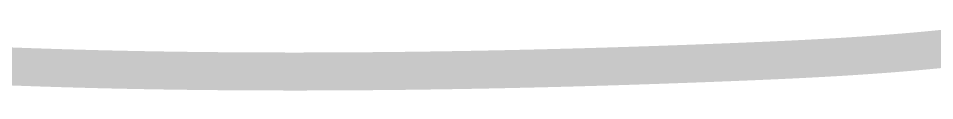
# Model space of a CAD drawing. Header units: millimetres. Extents: x 19378 to 572383, y -1120116 to -527168.
# Drawn here: x 145249 to 146779, y -576493 to -576390 of the extents above; entities that cross this region are included whole.
import ezdxf
from ezdxf.enums import TextEntityAlignment as Align

# ---------------------------------------------------------------- set-up
doc = ezdxf.new("R2010")
doc.units = ezdxf.units.MM
doc.header["$MEASUREMENT"] = 0
for name, color, linetype, lineweight in [('LC Dim', 8, 'Continuous', 18), ('LC ISO', 153, 'Continuous', 13), ('LC Net thay', 7, 'Continuous', 25), ('LC Text1', 3, 'Continuous', 20)]:
    doc.layers.add(name, color=color, linetype=linetype, lineweight=lineweight)
doc.styles.add('Khungten', font='VHAVAN.TTF', dxfattribs={"width": 0.9, "height": 5000})
doc.styles.add('Title', font='VHBLACK.TTF', dxfattribs={"width": 0.8})

# ---------------------------------------------------------------- blocks, each defined once
blk = doc.blocks.new('a tuan anh')
at = {"layer": 'LC ISO', "const_width": 30}
blk.add_lwpolyline([(-764.7732433483179, -13.32492066544364), (-752.1953226963669, -13.83752842433751), (-739.5970360698557, -14.31967630024883), (-726.9774134257168, -14.77116823958931), (-714.3365696997207, -15.19206297001801), (-701.6761703807861, -15.58278332925693), (-688.9980001052318, -15.94378013399546), (-676.3038435093476, -16.27550420092302), (-663.5954852294526, -16.57840634669992), (-650.8747099018656, -16.85293738800101), (-638.1433021629055, -17.09954814150115), (-625.4030466488621, -17.31868942387518), (-612.6557279960689, -17.51081205181254), (-599.9031308408303, -17.67636684195895), (-587.1470398194651, -17.81580461101839), (-574.3892395682778, -17.92957617563661), (-561.6315147235873, -18.01813235250302), (-548.8756499216834, -18.08192395829246), (-536.1234297989286, -18.12140180969436), (-523.3766389915836, -18.13701672335446), (-510.637062135982, -18.12921951594763), (-497.9094145578274, -18.06734873072128), (-485.1866888252698, -18.04519200470531), (-472.4794616427826, -17.96986333419045), (-459.7865869572852, -17.87292580932262), (-447.1098494050966, -17.75483024676214), (-434.4510336225212, -17.61602746319841), (-421.8119242458779, -17.45696827530628), (-409.1943059114856, -17.27810349976062), (-396.5999632556341, -17.07988395322172), (-384.0306809146714, -16.86276045237901), (-371.4882435248728, -16.62718381389277), (-358.9744357225718, -16.37360485443787), (-346.4910421440727, -16.10247439070372), (-334.039847425709, -15.81424323936517), (-321.6226362037705, -15.50936221708253), (-309.2411931145616, -15.18828214053065), (-296.8973027944157, -14.85145382639894), (-284.5927498796518, -14.49932809134771), (-272.3293190065597, -14.13235575205181), (-260.1087948114582, -13.7509876251861), (-247.9329619306664, -13.35567452743999), (-235.8036050004885, -12.94686727547378), (-223.722508657258, -12.52501668596233), (-211.6914575372502, -12.09057357558049), (-199.7122362768132, -11.64398876101768), (-187.7866295122367, -11.18571305891965), (-175.9164218798396, -10.71619728599035), (-164.1027307132899, -10.23552034702152), (-152.3397674029984, -9.739912215387449), (-140.6176614696888, -9.223327891057124), (-128.9264893759682, -8.67969280287798), (-117.2563275844586, -8.102932379653794), (-105.5972525577963, -7.486972050202894), (-93.93934075860307, -6.825737243358162), (-82.2726686495298, -6.113153387923376), (-70.58731269316922, -5.343145912716864), (-58.87334935217223, -4.509640246586059), (-53.00253880699165, -4.067177288408857), (-47.12085508916061, -3.606561818320188), (-41.22705775646318, -3.127034514895058), (-35.31990636675619, -2.62783605675213), (-29.3981604778528, -2.108207122480962), (-23.4605796475953, -1.567388390700216), (-17.50592343379685, -1.004620539999451), (-11.53295139429974, -0.419144248982775), (-5.540423086917144, 0.1897998037457), (0.4729019305086695, 0.8229709395818645)], dxfattribs=at)
blk = doc.blocks.new('Nha o can bo nhan vien Trung doan')
at = {"layer": 'LC Dim'}
blk.add_blockref('a tuan anh', (39136.94821818119, 1594.313878028042), dxfattribs=at)
at = {"color": 7, "style": 'Khungten', "width": 0.8}
for tag, p in [('REVISION', (39498.75250059744, -10746.30400287262)), ('NGAYHT', (39575.60861106179, -11636.28888503182))]:
    blk.add_attdef(tag, text='', height=199.998925739526, dxfattribs=at).set_placement(p, align=Align.CENTER)
at = {"layer": 'LC Text1', "style": 'Title', "width": 1.485915225563214}
for tag, p, p2 in [('TENBANVE1', (36912.65752101321, -8885.760287350926), (40339.144821588, -8885.760287350926)), ('TENBANVE2', (36912.65752101321, -9562.465612738344), (40339.144821588, -9562.465612738344))]:
    blk.add_attdef(tag, text='', height=249.9999935159642, dxfattribs=at).set_placement(p, p2, align=Align.FIT)
at = {"layer": 'LC Text1', "style": 'Title', "width": 0.7}
blk.add_attdef('SOBANVE', text='', height=249.9999935159642, dxfattribs=at).set_placement((39561.98211139818, -13896.18076664111), align=Align.CENTER)

msp = doc.modelspace()

# ---------------------------------------------------------------- block references
at = {"layer": 'LC Net thay', "xscale": 2.11803428639144, "yscale": 2.11803428639144, "zscale": 2.11803428639144}
msp.add_blockref('Nha o can bo nhan vien Trung doan', (63919.66632251773, -579800.0029381104, 0.0007749805088951), dxfattribs=at)

doc.saveas('drawing.dxf')
